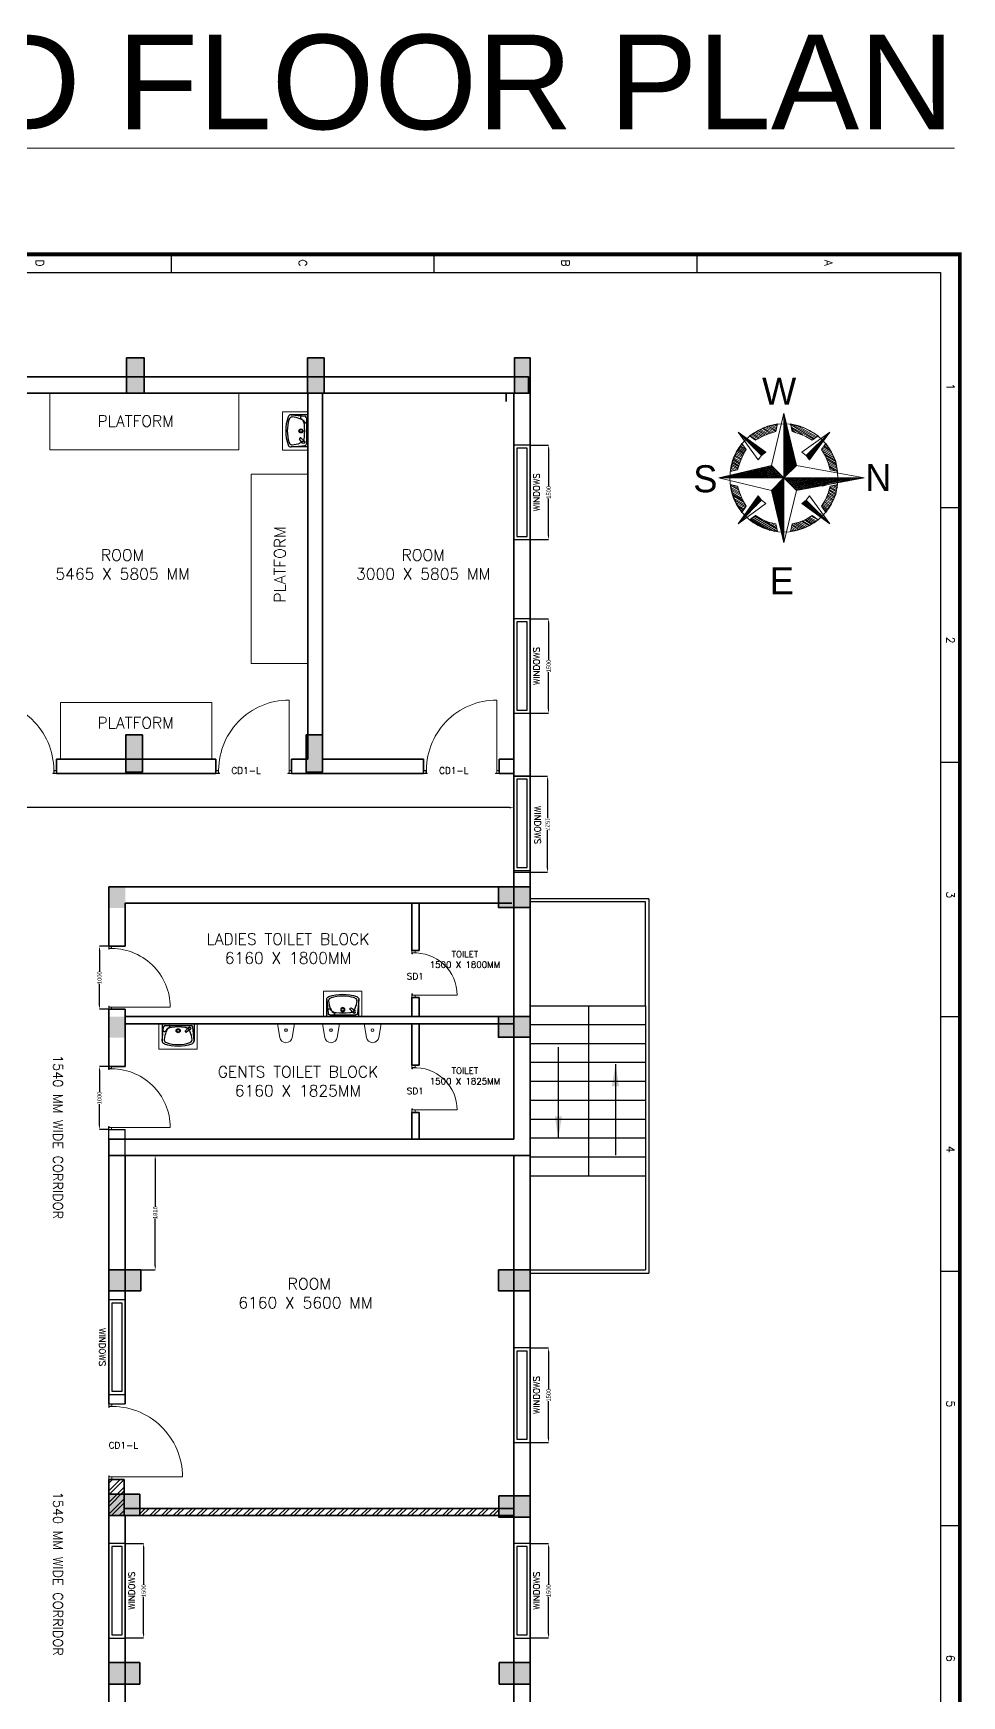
# Model space of a CAD drawing. Extents: x -29638 to 39922, y -31742 to 20224.
# Drawn here: x 25203 to 39922, y -6149 to 20224 of the extents above; entities that cross this region are included whole.
import ezdxf
from ezdxf.enums import TextEntityAlignment as Align

# ---------------------------------------------------------------- set-up
doc = ezdxf.new("R2010")
doc.units = 0
doc.header["$LTSCALE"] = 0.5
doc.header["$MEASUREMENT"] = 0
doc.header["$PDMODE"] = 32
for name, color, linetype, lineweight in [('1', 7, 'Continuous', 9), ('1200x2100 Door', 5, 'Continuous', 5), ('750x2100 Door', 5, 'Continuous', 5), ('COL', 1, 'Continuous', 35), ('Furniture', 30, 'Continuous', 13), ('Hatch-1', 8, 'Continuous', 5), ('sa-text', 5, 'Continuous', 9), ('wall-1', 7, 'Continuous', 35)]:
    doc.layers.add(name, color=color, linetype=linetype, lineweight=lineweight)
for name, color, linetype in [('Asbuilt', 7, 'Continuous'), ('dimension', 7, 'Continuous'), ('Partation', 7, 'Continuous'), ('PDF_DIRECTION', 7, 'Continuous'), ('PDF_Text', 5, 'Continuous'), ('SA-FUR', 3, 'Continuous'), ('SA-Voice', 5, 'Continuous'), ('TEXT-N', 1, 'Continuous'), ('TITLE', 7, 'Continuous'), ('WC-DET1', 8, 'Continuous'), ('WC-DET2', 10, 'Continuous'), ('WC-OUT', 7, 'Continuous')]:
    doc.layers.add(name, color=color, linetype=linetype)
doc.styles.add('ARIAL', font='arial.ttf', dxfattribs={"height": 2.5})
doc.styles.add('PDF Book Antiqua', font='BKANT.TTF')
doc.styles.add('RomanS', font='romans.shx')
doc.styles.get("Standard").update_dxf_attribs({"font": 'arial.ttf'})
doc.dimstyles.new('Sa-dim', dxfattribs={"dimtxt": 65, "dimasz": 65, "dimexe": 0, "dimexo": 0, "dimtad": 0, "dimdec": 0, "dimdsep": 46, "dimtxsty": 'Standard', "dimcen": 0, "dimclrd": 7, "dimclre": 7, "dimclrt": 1, "dimadec": 0, "dimazin": 0, "dimtfac": 1, "dimtdec": 0, "dimtmove": 0, "dimatfit": 3, "dimfxl": 1, "dimarcsym": 0})

# ---------------------------------------------------------------- blocks, each defined once
blk = doc.blocks.new('*U71')
at = {"color": 5}
blk.add_wipeout([(50, 400), (50, 240), (1450, 240), (1450, 400)], dxfattribs=at)
blk.add_wipeout([(0, 450), (0, 190), (1500, 190), (1500, 450)], dxfattribs=at)
for points in [[(0, 450), (0, 190), (1500, 190), (1500, 450)], [(50, 400), (50, 240), (1450, 240), (1450, 400)]]:
    blk.add_lwpolyline(points, close=True, dxfattribs=at)
blk = doc.blocks.new('*D87')
at = {"layer": 'Defpoints', "color": 0}
for p in [(33081, -631), (33372, -631), (33081, -2131)]:
    blk.add_point(p, dxfattribs=at)
at = {"layer": 'SA-FUR', "color": 7, "lineweight": -2}
for p, q in [((33081, -631), (33372, -631)), ((33372, -696), (33372, -1286)), ((33372, -2066), (33372, -1475)), ((33081, -2131), (33372, -2131))]:
    blk.add_line(p, q, dxfattribs=at)
at = {"layer": 'SA-FUR', "color": 7}
for points in [[(33361, -696), (33383, -696), (33372, -631)], [(33361, -2066), (33383, -2066), (33372, -2131)]]:
    blk.add_solid(points, dxfattribs=at)
at = {"layer": 'SA-FUR', "color": 1, "insert": (33372, -1381), "char_height": 65, "attachment_point": 5, "rotation": 90}
blk.add_mtext('1500', dxfattribs=at)
blk = doc.blocks.new('*D92')
at = {"layer": 'Defpoints', "color": 0}
for p in [(33081, -3733), (33372, -3733), (33081, -5233)]:
    blk.add_point(p, dxfattribs=at)
at = {"layer": 'SA-FUR', "color": 7, "lineweight": -2}
for p, q in [((33081, -3733), (33372, -3733)), ((33372, -3798), (33372, -4389)), ((33372, -5168), (33372, -4578)), ((33081, -5233), (33372, -5233))]:
    blk.add_line(p, q, dxfattribs=at)
at = {"layer": 'SA-FUR', "color": 7}
for points in [[(33361, -3798), (33383, -3798), (33372, -3733)], [(33361, -5168), (33383, -5168), (33372, -5233)]]:
    blk.add_solid(points, dxfattribs=at)
at = {"layer": 'SA-FUR', "color": 1, "insert": (33372, -4483), "char_height": 65, "attachment_point": 5, "rotation": 90}
blk.add_mtext('1500', dxfattribs=at)
blk = doc.blocks.new('*D94')
at = {"layer": 'Defpoints', "color": 0}
for p in [(32821, 8441), (33356, 8441), (32821, 6914)]:
    blk.add_point(p, dxfattribs=at)
at = {"layer": 'SA-FUR', "color": 7, "lineweight": -2}
for p, q in [((32821, 8441), (33356, 8441)), ((33356, 8376), (33356, 7772)), ((33356, 6979), (33356, 7582)), ((32821, 6914), (33356, 6914))]:
    blk.add_line(p, q, dxfattribs=at)
at = {"layer": 'SA-FUR', "color": 7}
for points in [[(33345, 8376), (33367, 8376), (33356, 8441)], [(33345, 6979), (33367, 6979), (33356, 6914)]]:
    blk.add_solid(points, dxfattribs=at)
at = {"layer": 'SA-FUR', "color": 1, "insert": (33356, 7677), "char_height": 65, "attachment_point": 5, "rotation": 270}
blk.add_mtext('1527', dxfattribs=at)
blk = doc.blocks.new('SD 1200x2100')
at = {"layer": '1200x2100 Door'}
for p, q in [((289771, 46662), (289771, 46712)), ((289771, 46712), (289829, 46712)), ((289771, 46662), (289771, 46712)), ((289809, 46662), (289809, 46705)), ((289809, 46705), (289829, 46705)), ((289829, 46705), (289829, 46712)), ((290971, 46712), (290913, 46712)), ((290913, 46705), (290913, 46712)), ((290933, 46705), (290913, 46705)), ((290933, 46662), (290933, 46705)), ((290971, 46662), (290971, 46712)), ((289771, 46662), (289809, 46662)), ((290971, 46662), (290933, 46662)), ((290933, 46662), (290933, 45544))]:
    blk.add_line(p, q, dxfattribs=at)
blk.add_arc((290933, 46662), 1118, 177.4426, 270, dxfattribs=at)
blk = doc.blocks.new('*D96')
at = {"layer": 'Defpoints', "color": 0}
for p in [(26252, 3833), (26401, 3833), (26401, 2833)]:
    blk.add_point(p, dxfattribs=at)
at = {"layer": 'SA-Voice', "color": 7, "lineweight": -2}
for p, q in [((26401, 3833), (26252, 3833)), ((26252, 3768), (26252, 3427)), ((26252, 2898), (26252, 3238)), ((26401, 2833), (26252, 2833))]:
    blk.add_line(p, q, dxfattribs=at)
at = {"layer": 'SA-Voice', "color": 7}
for points in [[(26241, 3768), (26263, 3768), (26252, 3833)], [(26241, 2898), (26263, 2898), (26252, 2833)]]:
    blk.add_solid(points, dxfattribs=at)
at = {"layer": 'SA-Voice', "color": 1, "insert": (26252, 3333), "char_height": 65, "attachment_point": 5, "rotation": 90}
blk.add_mtext('1000', dxfattribs=at)
blk = doc.blocks.new('*D97')
at = {"layer": 'Defpoints', "color": 0}
for p in [(26252, 5741), (26401, 5741), (26401, 4741)]:
    blk.add_point(p, dxfattribs=at)
at = {"layer": 'SA-Voice', "color": 7, "lineweight": -2}
for p, q in [((26401, 5741), (26252, 5741)), ((26252, 5676), (26252, 5335)), ((26252, 4806), (26252, 5146)), ((26401, 4741), (26252, 4741))]:
    blk.add_line(p, q, dxfattribs=at)
at = {"layer": 'SA-Voice', "color": 7}
for points in [[(26241, 5676), (26263, 5676), (26252, 5741)], [(26241, 4806), (26263, 4806), (26252, 4741)]]:
    blk.add_solid(points, dxfattribs=at)
at = {"layer": 'SA-Voice', "color": 1, "insert": (26252, 5241), "char_height": 65, "attachment_point": 5, "rotation": 90}
blk.add_mtext('1000', dxfattribs=at)
blk = doc.blocks.new('A$Cf2d5b89f')
at = {"layer": 'WC-DET1'}
for p, q in [((-254, -268), (-232, -47)), ((-207, -25), (207, -25)), ((-183, -88), (-191, -109)), ((-178, -92), (-182, -88)), ((-172, -75), (-142, -59)), ((-169, -80), (-172, -77)), ((165, -57), (112, -115)), ((112, -122), (124, -135)), ((194, -88), (131, -135)), ((254, -268), (232, -47))]:
    blk.add_line(p, q, dxfattribs=at)
for centre, radius in [((0, -110), 22.5), ((180, -72), 17.5)]:
    blk.add_circle(centre, radius, dxfattribs=at)
for centre, radius, start, end in [((-216, -94), 25.6, 209.6765, 262.1744), ((-207, -50), 25, 90, 174.1371), ((264, -296), 487, 159.6568, 174.6623), ((-190, -254), 30, 172.6512, 189.1116), ((-171, -251), 50, 189.1116, 252.9473), ((-212, -44), 76.2, 264.3519, 268.5983), ((-212, -95), 25, 266.931, 325.9016), ((-96, -156), 100, 144.6532, 162.9621), ((-182, -89), 1, 43.4655, 145.9016), ((-182, -95), 5, 324.6532, 43.4655), ((-171, -76), 1, 121.0294, 223.4655), ((-165, -77), 5, 223.4655, 311.0008), ((-96, -156), 100, 95.5686, 131.0008), ((-143, -37), 12.3, 18.1286, 87.6417), ((-155, -38), 25, 301.0294, 0), ((-153, -41), 23.3, 7.7155, 21.1094), ((0, -1029), 978, 83.7806, 96.2194), ((96, -156), 100, 56.8383, 84.4314), ((115, -119), 5, 135.3271, 224.3233), ((127, -131), 5, 224.3233, 307.4212), ((96, -156), 100, 17.0379, 34.3564), ((171, -251), 50, 287.0527, 350.8884), ((-264, -296), 487, 5.3377, 20.3432), ((207, -50), 25, 5.8629, 90), ((190, -254), 30, 350.8884, 7.3488), ((0, 290), 618, 252.5422, 287.4578)]:
    blk.add_arc(centre, radius, start, end, dxfattribs=at)
at = {"layer": 'WC-DET2'}
for centre, radius in [((0, -110), 32.5), ((180, -72), 21.4)]:
    blk.add_circle(centre, radius, dxfattribs=at)
at = {"layer": 'WC-OUT'}
for p, q in [((-245, 0), (245, 0)), ((-254, -10), (-254, -268)), ((254, -10), (254, -268))]:
    blk.add_line(p, q, dxfattribs=at)
for centre, radius, start, end in [((-245, -10), 10, 90, 180), ((245, -10), 10, 0, 90), ((-205, -268), 50, 180, 250.8279), ((0, 320), 673, 250.8279, 289.1721), ((205, -268), 50, 289.1721, 0)]:
    blk.add_arc(centre, radius, start, end, dxfattribs=at)
blk = doc.blocks.new('A$C40424e03')
blk.add_lwpolyline([(674, 1604), (1282, 1604), (1282, 2007), (674, 2007)], close=True)
at = {"xscale": -1}
blk.add_blockref('A$Cf2d5b89f', (978, 2007), dxfattribs=at)
blk = doc.blocks.new('CD 750x2100')
blk.add_line((42, 27), (42, 695))
blk.add_arc((40, 22), 673, 356.7205, 89.8251)
at = {"layer": '750x2100 Door'}
for p, q in [((4, 27), (42, 27)), ((4, 27), (4, -23)), ((42, 27), (42, -16)), ((716, 27), (716, -16)), ((754, 27), (716, 27)), ((754, 27), (754, -23)), ((754, 27), (754, -23)), ((4, -23), (62, -23)), ((42, -16), (62, -16)), ((62, -16), (62, -23)), ((696, -16), (696, -23)), ((716, -16), (696, -16)), ((754, -23), (696, -23))]:
    blk.add_line(p, q, dxfattribs=at)
blk = doc.blocks.new('*D99')
at = {"layer": 'Defpoints', "color": 0}
for p in [(26661, -3733), (26952, -3733), (26661, -5233)]:
    blk.add_point(p, dxfattribs=at)
at = {"layer": 'SA-FUR', "color": 7, "lineweight": -2}
for p, q in [((26661, -3733), (26952, -3733)), ((26952, -3798), (26952, -4389)), ((26952, -5168), (26952, -4578)), ((26661, -5233), (26952, -5233))]:
    blk.add_line(p, q, dxfattribs=at)
at = {"layer": 'SA-FUR', "color": 7}
for points in [[(26941, -3798), (26963, -3798), (26952, -3733)], [(26941, -5168), (26963, -5168), (26952, -5233)]]:
    blk.add_solid(points, dxfattribs=at)
at = {"layer": 'SA-FUR', "color": 1, "insert": (26952, -4483), "char_height": 65, "attachment_point": 5, "rotation": 90}
blk.add_mtext('1500', dxfattribs=at)
blk = doc.blocks.new('*D101')
at = {"layer": 'Defpoints', "color": 0}
for p in [(33081, 10936), (33372, 10936), (33081, 9436)]:
    blk.add_point(p, dxfattribs=at)
at = {"layer": 'SA-FUR', "color": 7, "lineweight": -2}
for p, q in [((33081, 10936), (33372, 10936)), ((33372, 10871), (33372, 10280)), ((33372, 9501), (33372, 10091)), ((33081, 9436), (33372, 9436))]:
    blk.add_line(p, q, dxfattribs=at)
at = {"layer": 'SA-FUR', "color": 7}
for points in [[(33361, 10871), (33383, 10871), (33372, 10936)], [(33361, 9501), (33383, 9501), (33372, 9436)]]:
    blk.add_solid(points, dxfattribs=at)
at = {"layer": 'SA-FUR', "color": 1, "insert": (33372, 10186), "char_height": 65, "attachment_point": 5, "rotation": 90}
blk.add_mtext('1500', dxfattribs=at)
blk = doc.blocks.new('*D102')
at = {"layer": 'Defpoints', "color": 0}
for p in [(33081, 13691), (33372, 13691), (33081, 12191)]:
    blk.add_point(p, dxfattribs=at)
at = {"layer": 'SA-FUR', "color": 7, "lineweight": -2}
for p, q in [((33081, 13691), (33372, 13691)), ((33372, 13626), (33372, 13036)), ((33372, 12256), (33372, 12846)), ((33081, 12191), (33372, 12191))]:
    blk.add_line(p, q, dxfattribs=at)
at = {"layer": 'SA-FUR', "color": 7}
for points in [[(33361, 13626), (33383, 13626), (33372, 13691)], [(33361, 12256), (33383, 12256), (33372, 12191)]]:
    blk.add_solid(points, dxfattribs=at)
at = {"layer": 'SA-FUR', "color": 1, "insert": (33372, 12941), "char_height": 65, "attachment_point": 5, "rotation": 90}
blk.add_mtext('1500', dxfattribs=at)
blk = doc.blocks.new('A$C66962185')
at = {"layer": 'TITLE'}
for p, q in [((17006, -1297), (17006, 0)), ((34098, -1297), (34098, 0)), ((51190, -1297), (51190, 0)), ((68282, -1297), (68282, 0)), ((85375, -1297), (85375, 0)), ((1210, -1297), (203723, -1297)), ((1210, -139882), (1210, -1297)), ((-86, -17647), (1210, -17647)), ((-86, -35295), (1210, -35295)), ((-86, -52942), (1210, -52942))]:
    blk.add_line(p, q, dxfattribs=at)
at = {"layer": 'TITLE', "const_width": 250}
blk.add_lwpolyline([(205020, 0), (205020, -141178), (0, -141178), (0, 0)], close=True, dxfattribs=at)
at = {"layer": 'TITLE', "style": 'RomanS'}
for s, p in [('1', (8897, -629)), ('2', (25916, -629)), ('3', (43009, -629)), ('4', (60101, -629)), ('5', (77193, -629)), ('6', (94285, -629)), ('A', (576, -8810)), ('B', (576, -26457)), ('C', (576, -44104)), ('D', (576, -61752))]:
    blk.add_text(s, height=537, dxfattribs=at).set_placement(p, align=Align.MIDDLE)
blk = doc.blocks.new('*D149')
at = {"color": 7, "lineweight": -2}
for p, q in [((26661, 2423), (27136, 2423)), ((27136, 2358), (27136, 1609)), ((27136, 672), (27136, 1420)), ((26661, 607), (27136, 607))]:
    blk.add_line(p, q, dxfattribs=at)
at = {"color": 7}
for points in [[(27125, 2358), (27147, 2358), (27136, 2423)], [(27125, 672), (27147, 672), (27136, 607)]]:
    blk.add_solid(points, dxfattribs=at)
at = {"layer": 'Defpoints', "color": 0}
for p in [(26661, 2423), (26661, 607), (27136, 607)]:
    blk.add_point(p, dxfattribs=at)
at = {"color": 1, "insert": (27136, 1515), "char_height": 65, "attachment_point": 5, "rotation": 90}
blk.add_mtext('1816', dxfattribs=at)
blk = doc.blocks.new('*D155')
at = {"color": 7, "lineweight": -2}
for p, q in [((15396, 8479), (15396, 7939)), ((32821, 8479), (32821, 7939)), ((15461, 7939), (23988, 7939)), ((32756, 7939), (24228, 7939))]:
    blk.add_line(p, q, dxfattribs=at)
at = {"color": 7}
for points in [[(15461, 7950), (15461, 7928), (15396, 7939)], [(32756, 7950), (32756, 7928), (32821, 7939)]]:
    blk.add_solid(points, dxfattribs=at)
at = {"layer": 'Defpoints', "color": 0}
for p in [(15396, 8479), (32821, 8479), (32821, 7939)]:
    blk.add_point(p, dxfattribs=at)
at = {"color": 1, "insert": (24108, 7939), "char_height": 65, "attachment_point": 5}
blk.add_mtext('17425', dxfattribs=at)

msp = doc.modelspace()

# ---------------------------------------------------------------- hatches: boundary and pattern name
at = {"layer": 'COL'}
h = msp.add_hatch(color=256, dxfattribs=at)
h.dxf.hatch_style = 1
h.paths.add_polyline_path([(26962.6, 15073.7), (26682.6, 15073.7), (26682.6, 14513.7), (26962.6, 14513.7)])
h = msp.add_hatch(color=256, dxfattribs=at)
h.dxf.hatch_style = 1
h.paths.add_polyline_path([(29812.6, 15073.7), (29552.6, 15073.7), (29552.6, 14513.7), (29812.6, 14513.7)])
h = msp.add_hatch(color=256, dxfattribs=at)
h.dxf.hatch_style = 1
h.paths.add_polyline_path([(33080.6, 15073.7), (32830.6, 15073.7), (32830.6, 14513.7), (33080.6, 14513.7)])
h = msp.add_hatch(color=256, dxfattribs=at)
h.dxf.hatch_style = 1
h.paths.add_polyline_path([(26932.6, 9093.7), (26667.6, 9093.7), (26667.6, 8503.7), (26932.6, 8503.7)])
h = msp.add_hatch(color=256, dxfattribs=at)
h.dxf.hatch_style = 1
h.paths.add_polyline_path([(29787.6, 9093.7), (29527.6, 9093.7), (29527.6, 8503.7), (29787.6, 8503.7)])
h = msp.add_hatch(color=256, dxfattribs=at)
h.dxf.hatch_style = 1
h.paths.add_polyline_path([(26660.6, 6683.6), (26400.6, 6683.6), (26400.6, 6348.6), (26660.6, 6348.6)])
h = msp.add_hatch(color=256, dxfattribs=at)
h.dxf.hatch_style = 1
h.paths.add_polyline_path([(33080.6, 6685.6), (32575.6, 6685.6), (32575.6, 6355.6), (33080.6, 6355.6)])
h = msp.add_hatch(color=256, dxfattribs=at)
h.dxf.hatch_style = 1
h.paths.add_polyline_path([(26660.6, 4623.7), (26400.6, 4623.7), (26400.6, 4288.7), (26660.6, 4288.7)])
h = msp.add_hatch(color=256, dxfattribs=at)
h.dxf.hatch_style = 1
h.paths.add_polyline_path([(33080.6, 4625.7), (32575.6, 4625.7), (32575.6, 4295.7), (33080.6, 4295.7)])
h = msp.add_hatch(color=256, dxfattribs=at)
h.dxf.hatch_style = 1
h.paths.add_polyline_path([(26905.6, 606.7), (26400.6, 606.7), (26400.6, 276.7), (26905.6, 276.7)])
h = msp.add_hatch(color=256, dxfattribs=at)
h.dxf.hatch_style = 1
h.paths.add_polyline_path([(33080.6, 606.7), (32575.6, 606.7), (32575.6, 276.7), (33080.6, 276.7)])
h = msp.add_hatch(color=256, dxfattribs=at)
h.dxf.hatch_style = 1
h.paths.add_polyline_path([(26890.6, -2951.3), (26400.6, -2951.3), (26400.6, -3291.3), (26890.6, -3291.3)])
h = msp.add_hatch(color=256, dxfattribs=at)
h.dxf.hatch_style = 1
h.paths.add_polyline_path([(33080.6, -2978.3), (32585.6, -2978.3), (32585.6, -3318.3), (33080.6, -3318.3)])
h = msp.add_hatch(color=256, dxfattribs=at)
h.dxf.hatch_style = 1
h.paths.add_polyline_path([(26890.6, -5623.3), (26400.6, -5623.3), (26400.6, -5963.3), (26890.6, -5963.3)])
h = msp.add_hatch(color=256, dxfattribs=at)
h.dxf.hatch_style = 1
h.paths.add_polyline_path([(33080.6, -5623.3), (32590.6, -5623.3), (32590.6, -5963.3), (33080.6, -5963.3)])
at = {"layer": 'Hatch-1'}
h = msp.add_hatch(dxfattribs=at)
h.set_pattern_fill('ANSI32,_O', color=256, scale=350)
h.set_pattern_definition([(45, (-68891.78, 2e-13), (-92.80777, 92.80777), []), (45, (-68829.9, 2e-13), (-92.80777, 92.80777), [])])
h.paths.add_polyline_path([(26645.6, -2716.3), (26400.6, -2716.3), (26400.6, -3291.3), (26645.6, -3291.3)])
h = msp.add_hatch(dxfattribs=at)
h.set_pattern_fill('ANSI32,_O', color=256, scale=350)
h.set_pattern_definition([(45, (-68891.78, 2672), (-92.80777, 92.80777), []), (45, (-68829.9, 2672), (-92.80777, 92.80777), [])])
h.paths.add_polyline_path([(32590.6, -3176.3), (26890.6, -3176.3), (26890.6, -3291.3), (32590.6, -3291.3)])

# ---------------------------------------------------------------- linework, layer by layer
for p, q in [((32820.6, 14513.7, 2637.8), (32820.6, 8347.1, 2637.8)), ((32820.6, 8759.7, 2637.8), (32820.6, 8499.7, 2637.8)), ((32820.6, 8347.1, 2637.8), (33080.6, 8347.1, 2637.8)), ((32820.6, 8347.1, 2637.8), (33080.6, 8347.1, 2637.8)), ((26400.6, 2682.7, 2637.8), (26400.6, 2422.7, 2637.8)), ((26400.6, -1516.3, 2637.8), (26660.6, -1516.3, 2637.8))]:
    msp.add_line(p, q)
at = {"layer": 'Asbuilt'}
for p, q in [((32791.6, 14513.7, 2637.8), (10606.6, 14513.7, 2637.8)), ((32791.6, 14513.7, 2637.8), (10606.6, 14513.7, 2637.8)), ((32820.6, 2682.7, 2637.8), (32820.6, 6679.7, 2637.8)), ((26400.6, 2682.7, 2637.8), (26400.6, 2881.4, 2637.8)), ((26660.6, 2422.7, 2637.8), (26660.6, 2832.7, 2637.8))]:
    msp.add_line(p, q, dxfattribs=at)
at = {"layer": 'COL', "elevation": 2637.8}
for points in [[(26962.6, 14513.7), (26682.6, 14513.7), (26682.6, 15073.7), (26962.6, 15073.7)], [(29812.6, 14513.7), (29552.6, 14513.7), (29552.6, 15073.7), (29812.6, 15073.7)], [(33080.6, 14513.7), (32830.6, 14513.7), (32830.6, 15073.7), (33080.6, 15073.7)], [(33080.6, 14513.7), (32830.6, 14513.7), (32830.6, 15073.7), (33080.6, 15073.7)], [(26932.6, 9093.7), (26667.6, 9093.7), (26667.6, 8503.7), (26932.6, 8503.7)], [(29787.6, 8503.7), (29527.6, 8503.7), (29527.6, 9093.7), (29787.6, 9093.7)], [(32575.6, 6685.6), (32575.6, 6355.6), (33080.6, 6355.6), (33080.6, 6685.6)], [(32575.6, 4625.7), (32575.6, 4295.7), (33080.6, 4295.7), (33080.6, 4625.7)], [(26400.6, 606.7), (26400.6, 276.7), (26905.6, 276.7), (26905.6, 606.7)], [(32575.6, 606.7), (32575.6, 276.7), (33080.6, 276.7), (33080.6, 606.7)], [(26890.6, -2951.3), (26890.6, -3291.3), (26400.6, -3291.3), (26400.6, -2951.3)], [(32585.6, -2978.3), (32585.6, -3318.3), (33080.6, -3318.3), (33080.6, -2978.3)], [(26890.6, -5623.3), (26890.6, -5963.3), (26400.6, -5963.3), (26400.6, -5623.3)], [(33080.6, -5623.3), (33080.6, -5963.3), (32590.6, -5963.3), (32590.6, -5623.3)]]:
    msp.add_lwpolyline(points, close=True, dxfattribs=at)
at = {"layer": 'dimension'}
msp.add_line((26400.6, 2832.7, 2637.8), (26660.6, 2832.7, 2637.8), dxfattribs=at)
at = {"layer": 'Furniture', "elevation": 2637.8}
for points in [[(28462.6, 14513.7), (25462.6, 14513.7), (25462.6, 13613.7), (28462.6, 13613.7)], [(29557.6, 13228.1), (29557.6, 10228.1), (28657.6, 10228.1), (28657.6, 13228.1)], [(25635.1, 9608.7), (28035.1, 9608.7), (28035.1, 8708.7), (25635.1, 8708.7)]]:
    msp.add_lwpolyline(points, close=True, dxfattribs=at)
for points in [[(29343.7, 4510.7), (29074.3, 4510.7), (29110.4, 4294.3, 0.8471271), (29307.7, 4294.3)], [(30057.6, 4510.7), (29788.2, 4510.7), (29824.2, 4294.3, 0.8471271), (30021.5, 4294.3)], [(30716.5, 4510.7), (30447.1, 4510.7), (30483.2, 4294.3, 0.8471271), (30680.4, 4294.3)]]:
    msp.add_lwpolyline(points, format="xyb", close=True, dxfattribs=at)
at = {"layer": 'Furniture'}
for centre in [(29209, 4411, 2637.8), (29922.9, 4411, 2637.8), (30581.8, 4411, 2637.8)]:
    msp.add_circle(centre, 22, dxfattribs=at)
at = {"layer": 'Partation'}
for p, q in [((32696.6, 14503, 2637.8), (32696.6, 14383, 2637.8)), ((32699.6, 14503, 2637.8), (32699.6, 14383, 2637.8))]:
    msp.add_line(p, q, dxfattribs=at)
at = {"layer": 'PDF_DIRECTION', "lineweight": 9, "elevation": 2637.8}
for points in [[(36825.6, 13983), (36972.8, 13905.1), (36860.2, 13870.5), (36756.4, 13827.2), (36652.5, 13766.6), (36557.3, 13835.8), (36695.8, 13922.4), (36842.9, 13991.6), (36998.7, 14026.3), (36972.8, 13905.1)], [(36860.2, 13991.6), (36972.8, 13922.4)], [(36886.2, 14000.3), (36981.4, 13948.4)], [(37102.6, 12139.3), (36903.5, 12970.3), (37102.6, 13169.3), (37301.7, 12970.3), (37102.6, 12139.3), (37102.6, 14199.4), (37301.7, 13368.4)], [(36903.5, 13368.4), (37102.6, 14199.4)], [(36912.2, 14008.9), (36990.1, 13965.7)], [(36946.8, 14017.6), (36990.1, 13991.6)], [(36981.4, 14017.6), (36998.7, 14008.9)], [(37293, 13359.8), (37102.6, 14156.1)], [(37284.4, 13351.1), (37102.6, 14112.8)], [(37275.7, 13342.5), (37102.6, 14060.9)], [(37267.1, 13333.8), (37102.6, 14017.6)], [(37405.5, 13974.3), (37647.9, 13835.8), (37509.4, 13922.4), (37362.3, 13991.6), (37206.5, 14026.3), (37232.4, 13905.1), (37345, 13870.5), (37448.8, 13827.2), (37552.7, 13766.6), (37647.9, 13835.8)], [(37206.5, 14017.6), (37587.3, 13792.6)], [(37215.1, 13983), (37570, 13783.9)], [(37241.1, 14017.6), (37604.6, 13809.9)], [(37310.3, 14000.3), (37630.6, 13818.5)], [(36375.5, 13896.4), (36817, 13576.2), (36747.7, 13524.2), (36695.8, 13455), (36375.5, 13896.4), (36747.7, 13524.2)], [(36418.8, 13853.1), (36808.3, 13576.2)], [(36470.7, 13801.2), (36799.6, 13567.5)], [(36522.7, 13757.9), (36791, 13558.9)], [(36565.9, 13835.8), (36669.8, 13775.2)], [(36583.3, 13853.1), (36695.8, 13792.6)], [(36600.6, 13870.5), (36713.1, 13801.2)], [(36617.9, 13879.1), (36730.4, 13818.5)], [(36643.8, 13896.4), (36756.4, 13827.2)], [(36661.2, 13905.1), (36782.3, 13835.8)], [(36687.1, 13922.4), (36799.6, 13853.1)], [(36704.4, 13931), (36825.6, 13861.8)], [(36730.4, 13939.7), (36851.6, 13870.5)], [(36756.4, 13957), (36877.6, 13879.1)], [(36773.7, 13965.7), (36912.2, 13887.8)], [(36799.6, 13974.3), (36938.1, 13896.4)], [(37258.4, 13325.1), (37102.6, 13974.3)], [(37249.7, 13316.5), (37102.6, 13931)], [(37241.1, 13307.8), (37102.6, 13887.8)], [(37232.4, 13299.2), (37102.6, 13835.8)], [(37223.8, 13290.5), (37102.6, 13792.6)], [(37215.1, 13281.9), (37102.6, 13749.3)], [(37223.8, 13957), (37405.5, 13853.1)], [(37232.4, 13931), (37293, 13887.8)], [(37829.7, 13896.4), (37509.4, 13455), (37457.5, 13524.2), (37388.2, 13576.2), (37829.7, 13896.4), (37457.5, 13524.2)], [(37691.2, 13757.9), (37492.1, 13480.9)], [(37734.5, 13801.2), (37500.8, 13472.3)], [(37786.4, 13853.1), (37509.4, 13463.6)], [(37544, 13775.2), (37552.7, 13766.6)], [(37838.3, 13299.2), (37803.7, 13411.7), (37760.4, 13515.6), (37699.8, 13619.4), (37769.1, 13714.7), (37855.6, 13576.2), (37924.9, 13429), (37950.9, 13273.2), (37838.3, 13299.2), (37838.3, 13307.8)], [(36289, 13455), (36392.8, 13394.4)], [(36297.6, 13472.3), (36401.5, 13411.7)], [(36306.3, 13489.6), (36410.1, 13437.7)], [(36314.9, 13515.6), (36418.8, 13455)], [(36323.6, 13532.9), (36427.5, 13472.3)], [(36332.2, 13550.2), (36436.1, 13498.3)], [(36340.9, 13567.5), (36444.8, 13515.6)], [(36349.6, 13593.5), (36453.4, 13532.9)], [(36366.9, 13610.8), (36462.1, 13550.2)], [(36375.5, 13628.1), (36470.7, 13567.5)], [(36384.2, 13645.4), (36488, 13584.8)], [(36401.5, 13662.7), (36496.7, 13602.1)], [(36410.1, 13680), (36496.7, 13628.1)], [(36427.5, 13697.3), (36470.7, 13671.4)], [(36565.9, 13706), (36782.3, 13550.2)], [(36617.9, 13654.1), (36773.7, 13541.5)], [(36661.2, 13610.8), (36765, 13541.5)], [(36713.1, 13558.9), (36756.4, 13532.9)], [(37206.5, 13273.2), (37102.6, 13706)], [(37197.8, 13264.6), (37102.6, 13654.1)], [(37189.2, 13255.9), (37102.6, 13610.8)], [(37180.5, 13247.2), (37102.6, 13567.5)], [(37171.8, 13238.6), (37102.6, 13524.2)], [(37163.2, 13229.9), (37102.6, 13480.9)], [(37544, 13610.8), (37466.1, 13506.9)], [(37492.1, 13558.9), (37466.1, 13515.6)], [(37587.3, 13654.1), (37474.8, 13498.3)], [(37639.2, 13706), (37483.4, 13489.6)], [(37708.5, 13628.1), (37881.6, 13524.2)], [(37708.5, 13602.1), (37898.9, 13489.6)], [(37717.1, 13645.4), (37873, 13558.9)], [(37734.5, 13662.7), (37847, 13593.5)], [(37734.5, 13558.9), (37907.6, 13455)], [(37743.1, 13680), (37829.7, 13628.1)], [(37751.8, 13697.3), (37803.7, 13671.4)], [(37760.4, 13524.2), (37924.9, 13429)], [(37777.7, 13489.6), (37933.5, 13394.4)], [(37786.4, 13455), (37942.2, 13368.4)], [(38132.6, 13169.3), (37301.7, 12970.3), (38375, 13169.3), (36072.6, 13169.3), (38375, 13169.3), (37301.7, 13368.4), (37102.6, 13169.3), (36903.5, 13368.4), (36072.6, 13169.3), (36903.5, 12970.3)], [(36912.2, 13359.8), (36115.9, 13169.3)], [(36920.8, 13351.1), (36159.1, 13169.3)], [(36929.5, 13342.5), (36211.1, 13169.3)], [(36938.1, 13333.8), (36254.3, 13169.3)], [(36254.3, 13325.1), (36314.9, 13290.5)], [(36254.3, 13299.2), (36289, 13281.9)], [(36263, 13368.4), (36375.5, 13307.8)], [(36263, 13342.5), (36349.6, 13299.2)], [(36271.7, 13385.7), (36375.5, 13325.1)], [(36280.3, 13411.7), (36384.2, 13351.1)], [(36289, 13429), (36384.2, 13368.4)], [(36946.8, 13325.1), (36297.6, 13169.3)], [(36955.5, 13316.5), (36340.9, 13169.3)], [(36964.1, 13307.8), (36392.8, 13169.3)], [(36972.8, 13299.2), (36436.1, 13169.3)], [(36981.4, 13290.5), (36479.4, 13169.3)], [(36990.1, 13281.9), (36522.7, 13169.3)], [(36998.7, 13273.2), (36565.9, 13169.3)], [(37007.4, 13264.6), (36617.9, 13169.3)], [(37016, 13255.9), (36661.2, 13169.3)], [(37024.7, 13247.2), (36704.4, 13169.3)], [(37033.4, 13238.6), (36747.7, 13169.3)], [(37042, 13229.9), (36799.6, 13169.3)], [(37050.7, 13221.3), (36842.9, 13169.3)], [(37059.3, 13212.6), (36886.2, 13169.3)], [(37068, 13204), (36929.5, 13169.3)], [(37076.6, 13195.3), (36972.8, 13169.3)], [(37085.3, 13186.7), (37024.7, 13169.3)], [(37154.5, 13221.3), (37102.6, 13429)], [(37145.9, 13212.6), (37102.6, 13385.7)], [(37137.2, 13204), (37102.6, 13342.5)], [(37128.6, 13195.3), (37102.6, 13299.2)], [(37119.9, 13186.7), (37102.6, 13247.2)], [(37111.3, 13178), (37102.6, 13204)], [(37803.7, 13420.4), (37942.2, 13342.5)], [(37812.4, 13394.4), (37950.9, 13316.5)], [(37821, 13359.8), (37950.9, 13281.9)], [(37829.7, 13333.8), (37916.2, 13281.9)], [(36254.3, 13056.8), (36384.2, 12978.9)], [(36254.3, 13022.2), (36392.8, 12944.3)], [(36263, 12996.2), (36401.5, 12918.3)], [(36271.7, 12970.3), (36418.8, 12883.7)], [(36271.7, 12944.3), (36427.5, 12849.1)], [(36289, 13056.8), (36375.5, 13004.9)], [(36358.2, 13039.5), (36375.5, 13030.9)], [(36912.2, 12978.9), (37102.6, 12182.6)], [(36920.8, 12987.6), (37102.6, 12234.5)], [(36929.5, 12996.2), (37102.6, 12277.8)], [(36938.1, 13004.9), (37102.6, 12321.1)], [(36946.8, 13013.5), (37102.6, 12364.4)], [(36955.5, 13022.2), (37102.6, 12407.6)], [(36964.1, 13030.9), (37102.6, 12459.6)], [(36972.8, 13039.5), (37102.6, 12502.9)], [(36981.4, 13048.2), (37102.6, 12546.1)], [(36990.1, 13056.8), (37102.6, 12589.4)], [(36998.7, 13065.5), (37102.6, 12641.4)], [(37007.4, 13074.1), (37102.6, 12684.6)], [(37016, 13082.8), (37102.6, 12727.9)], [(37024.7, 13091.4), (37102.6, 12771.2)], [(37033.4, 13100.1), (37102.6, 12814.5)], [(37042, 13108.8), (37102.6, 12866.4)], [(37050.7, 13117.4), (37102.6, 12909.7)], [(37059.3, 13126.1), (37102.6, 12953)], [(37093.9, 13178), (37068, 13169.3)], [(37068, 13134.7), (37102.6, 12996.2)], [(37076.6, 13143.4), (37102.6, 13048.2)], [(37085.3, 13152), (37102.6, 13091.4)], [(37093.9, 13160.7), (37102.6, 13134.7)], [(37111.3, 13160.7), (37137.2, 13169.3)], [(37119.9, 13152), (37180.5, 13169.3)], [(37128.6, 13143.4), (37232.4, 13169.3)], [(37137.2, 13134.7), (37275.7, 13169.3)], [(37145.9, 13126.1), (37319, 13169.3)], [(37154.5, 13117.4), (37362.3, 13169.3)], [(37163.2, 13108.8), (37405.5, 13169.3)], [(37171.8, 13100.1), (37457.5, 13169.3)], [(37180.5, 13091.4), (37500.8, 13169.3)], [(37189.2, 13082.8), (37544, 13169.3)], [(37197.8, 13074.1), (37587.3, 13169.3)], [(37206.5, 13065.5), (37639.2, 13169.3)], [(37215.1, 13056.8), (37682.5, 13169.3)], [(37223.8, 13048.2), (37725.8, 13169.3)], [(37232.4, 13039.5), (37769.1, 13169.3)], [(37241.1, 13030.9), (37812.4, 13169.3)], [(37249.7, 13022.2), (37864.3, 13169.3)], [(37258.4, 13013.5), (37907.6, 13169.3)], [(37267.1, 13004.9), (37950.9, 13169.3)], [(37275.7, 12996.2), (37994.1, 13169.3)], [(37284.4, 12987.6), (38046.1, 13169.3)], [(37293, 12978.9), (38089.3, 13169.3)], [(37509.4, 13004.9), (38175.9, 13169.3)], [(37708.5, 13039.5), (38219.2, 13169.3)], [(37803.7, 12927), (37907.6, 12866.4)], [(37812.4, 12944.3), (37916.2, 12883.7)], [(37821, 12987.6), (37924.9, 12927)], [(37821, 12970.3), (37916.2, 12909.7)], [(37829.7, 13030.9), (37942.2, 12970.3)], [(37829.7, 13013.5), (37933.5, 12953)], [(37855.6, 13039.5), (37942.2, 12996.2)], [(37890.3, 13048.2), (37950.9, 13013.5)], [(37907.6, 13082.8), (38271.1, 13169.3)], [(37916.2, 13056.8), (37950.9, 13039.5)], [(38106.7, 13117.4), (38314.4, 13169.3)], [(38305.7, 13160.7), (38357.7, 13169.3)], [(36280.3, 12909.7), (36444.8, 12814.5)], [(36297.6, 12883.7), (36470.7, 12779.8)], [(36306.3, 12849.1), (36496.7, 12736.6)], [(36323.6, 12814.5), (36496.7, 12710.6)], [(36340.9, 12779.8), (36488, 12693.3)], [(36358.2, 12745.2), (36470.7, 12676)], [(36747.7, 12814.5), (36375.5, 12442.3), (36695.8, 12883.7), (36747.7, 12814.5), (36817, 12762.5), (36375.5, 12442.3)], [(36384.2, 12710.6), (36462.1, 12658.7)], [(36410.1, 12667.3), (36444.8, 12641.4)], [(36418.8, 12485.6), (36695.8, 12875.1)], [(36470.7, 12537.5), (36704.4, 12866.4)], [(36522.7, 12589.4), (36713.1, 12857.7)], [(36565.9, 12632.7), (36721.7, 12849.1)], [(36617.9, 12684.6), (36730.4, 12840.4)], [(36661.2, 12727.9), (36739.1, 12831.8)], [(36713.1, 12779.8), (36739.1, 12823.1)], [(37829.7, 12442.3), (37388.2, 12762.5), (37457.5, 12814.5), (37509.4, 12883.7), (37829.7, 12442.3), (37457.5, 12814.5)], [(37786.4, 12485.6), (37396.9, 12771.2)], [(37734.5, 12537.5), (37405.5, 12771.2)], [(37691.2, 12589.4), (37414.2, 12779.8)], [(37639.2, 12632.7), (37422.9, 12788.5)], [(37587.3, 12684.6), (37431.5, 12797.2)], [(37544, 12727.9), (37440.2, 12805.8)], [(37708.5, 12736.6), (37803.7, 12676)], [(37708.5, 12710.6), (37795, 12658.7)], [(37717.1, 12753.9), (37821, 12693.3)], [(37725.8, 12771.2), (37829.7, 12710.6)], [(37743.1, 12788.5), (37838.3, 12727.9)], [(37743.1, 12667.3), (37777.7, 12641.4)], [(37751.8, 12805.8), (37847, 12753.9)], [(37760.4, 12823.1), (37864.3, 12771.2)], [(37769.1, 12849.1), (37873, 12788.5)], [(37777.7, 12866.4), (37881.6, 12805.8)], [(37786.4, 12883.7), (37890.3, 12823.1)], [(37795, 12901), (37898.9, 12849.1)], [(36652.5, 12572.1), (36557.3, 12502.9), (36695.8, 12416.3), (36842.9, 12355.7), (36998.7, 12321.1), (36617.9, 12546.1)], [(36565.9, 12502.9), (36791, 12373)], [(36574.6, 12520.2), (36886.2, 12338.4)], [(36600.6, 12528.8), (36955.5, 12321.1)], [(36635.2, 12563.5), (36990.1, 12355.7)], [(36678.5, 12563.5), (36652.5, 12572.1), (36756.4, 12511.5), (36860.2, 12468.2), (36972.8, 12442.3), (36998.7, 12321.1)], [(36791, 12494.2), (36981.4, 12381.7)], [(36903.5, 12450.9), (36981.4, 12407.6)], [(37232.4, 12433.6), (37370.9, 12355.7)], [(37232.4, 12416.3), (37345, 12347.1)], [(37267.1, 12442.3), (37396.9, 12364.4)], [(37293, 12450.9), (37422.9, 12373)], [(37327.6, 12459.6), (37448.8, 12381.7)], [(37353.6, 12468.2), (37474.8, 12399)], [(37379.6, 12476.9), (37500.8, 12407.6)], [(37405.5, 12485.6), (37518.1, 12416.3)], [(37422.9, 12502.9), (37544, 12433.6)], [(37448.8, 12511.5), (37561.3, 12442.3)], [(37474.8, 12520.2), (37578.7, 12459.6)], [(37492.1, 12537.5), (37604.6, 12468.2)], [(37509.4, 12546.1), (37621.9, 12485.6)], [(37535.4, 12563.5), (37639.2, 12502.9)], [(37206.5, 12329.7), (37223.8, 12321.1)], [(37215.1, 12373), (37284.4, 12329.7)], [(37215.1, 12347.1), (37258.4, 12329.7)], [(37223.8, 12390.3), (37319, 12338.4)]]:
    msp.add_lwpolyline(points, dxfattribs=at)
for points in [[(36505.4, 13619.4), (36436.1, 13714.7), (36349.6, 13576.2), (36289, 13429), (36254.3, 13273.2), (36366.9, 13299.2), (36401.5, 13411.7), (36444.8, 13515.6)], [(36505.4, 12719.3), (36444.8, 12823.1), (36401.5, 12927), (36366.9, 13039.5), (36254.3, 13065.5), (36289, 12909.7), (36349.6, 12762.5), (36436.1, 12624)], [(37699.8, 12719.3), (37760.4, 12823.1), (37803.7, 12927), (37838.3, 13039.5), (37950.9, 13065.5), (37924.9, 12909.7), (37855.6, 12762.5), (37769.1, 12624)], [(37206.5, 12321.1), (37362.3, 12355.7), (37509.4, 12416.3), (37647.9, 12502.9), (37552.7, 12572.1), (37448.8, 12511.5), (37345, 12468.2), (37232.4, 12442.3)]]:
    msp.add_lwpolyline(points, close=True, dxfattribs=at)
at = {"layer": 'PDF_DIRECTION', "lineweight": 9}
msp.add_circle((37101.6, 13168.5, 2637.8), 857.7, dxfattribs=at)
at = {"layer": 'SA-FUR', "color": 7}
msp.add_line((26400.6, -3291.3, 2637.8), (26645.6, -3291.3, 2637.8), dxfattribs=at)
at = {"layer": 'TEXT-N'}
for p, q in [((34959.6, 6493.6, 2637.8), (33080.6, 6493.6, 2637.8)), ((34959.6, 6493.6, 2637.8), (34959.6, 556.7, 2637.8)), ((34009.6, 2094.6, 2637.8), (34009.6, 4794.6, 2637.8)), ((34909.6, 4794.6, 2637.8), (34909.6, 606.7, 2637.8)), ((34909.6, 4494.6, 2637.8), (33080.6, 4494.6, 2637.8)), ((34909.6, 4194.6, 2637.8), (33080.6, 4194.6, 2637.8)), ((34909.6, 3894.6, 2637.8), (33080.6, 3894.6, 2637.8)), ((34909.6, 3594.6, 2637.8), (33080.6, 3594.6, 2637.8)), ((34909.6, 3294.6, 2637.8), (33080.6, 3294.6, 2637.8)), ((34909.6, 2994.6, 2637.8), (33080.6, 2994.6, 2637.8)), ((34909.6, 2694.6, 2637.8), (33080.6, 2694.6, 2637.8)), ((34909.6, 2394.6, 2637.8), (33080.6, 2394.6, 2637.8)), ((34909.6, 2094.6, 2637.8), (33080.6, 2094.6, 2637.8)), ((33080.6, 606.7, 2637.8), (34909.6, 606.7, 2637.8)), ((33080.6, 556.7, 2637.8), (34959.6, 556.7, 2637.8))]:
    msp.add_line(p, q, dxfattribs=at)
at = {"layer": 'TEXT-N', "elevation": 2637.8}
msp.add_lwpolyline([(33080.6, 6443.6), (33080.6, 4794.6), (34909.6, 4794.6), (34909.6, 6443.6), (33080.6, 6443.6), (33080.6, 6293.6)], dxfattribs=at)
at = {"layer": 'wall-1'}
for p, q in [((29557.6, 8708.7, 2637.8), (29557.6, 14513.7, 2637.8)), ((29787.6, 8708.7, 2637.8), (29787.6, 14513.7, 2637.8)), ((25572.6, 8708.7, 2637.8), (28097.6, 8708.7, 2637.8)), ((25572.6, 8708.7, 2637.8), (25572.6, 8478.7, 2637.8)), ((28097.6, 8708.7, 2637.8), (28097.6, 8478.7, 2637.8)), ((29297.6, 8708.7, 2637.8), (29557.6, 8708.7, 2637.8)), ((29297.6, 8708.7, 2637.8), (29297.6, 8478.7, 2637.8)), ((29787.6, 8708.7, 2637.8), (31390.6, 8708.7, 2637.8)), ((31390.6, 8708.7, 2637.8), (31390.6, 8478.7, 2637.8)), ((32590.6, 8708.7, 2637.8), (32820.6, 8708.7, 2637.8)), ((32590.6, 8708.7, 2637.8), (32590.6, 8478.7, 2637.8)), ((25572.6, 8478.7, 2637.8), (28097.6, 8478.7, 2637.8)), ((29297.6, 8478.7, 2637.8), (31390.6, 8478.7, 2637.8))]:
    msp.add_line(p, q, dxfattribs=at)
at = {"layer": 'wall-1', "color": 7}
for p, q in [((32791.6, 6685.6, 2637.8), (26400.6, 6685.6, 2637.8)), ((26400.6, 5740.7, 2637.8), (26400.6, 6685.6, 2637.8)), ((26660.6, 6425.6, 2637.8), (32791.6, 6425.6, 2637.8)), ((26660.6, 5740.7, 2637.8), (26660.6, 6425.6, 2637.8)), ((26660.6, 5740.7, 2637.8), (26400.6, 5740.7, 2637.8)), ((31320.6, 5675.7, 2637.8), (31205.6, 5675.7, 2637.8)), ((31320.6, 4925.7, 2637.8), (31205.6, 4925.7, 2637.8)), ((26400.6, 3784.1, 2637.8), (26400.6, 4740.7, 2637.8)), ((26660.6, 4740.7, 2637.8), (26400.6, 4740.7, 2637.8)), ((26660.6, 3832.7, 2637.8), (26660.6, 4740.7, 2637.8)), ((32820.6, 4625.7, 2637.8), (26660.6, 4625.7, 2637.8)), ((32820.6, 4510.7, 2637.8), (26660.6, 4510.7, 2637.8)), ((26400.6, 3832.7, 2637.8), (26660.6, 3832.7, 2637.8)), ((31320.6, 3855.3, 2637.8), (31205.6, 3855.3, 2637.8)), ((31320.6, 3105.3, 2637.8), (31205.6, 3105.3, 2637.8)), ((26400.6, 2422.7, 2637.8), (26400.6, -1516.3, 2637.8)), ((26660.6, 2422.7, 2637.8), (26660.6, -1516.3, 2637.8)), ((32820.6, -19728.3, 2637.8), (32820.6, 2422.7, 2637.8)), ((33080.6, 2422.7, 2637.8), (33080.6, -19728.3, 2637.8)), ((26645.6, -3291.3, 2637.8), (32820.6, -3291.3, 2637.8)), ((26645.9, -3176.3, 2637.8), (32820.6, -3176.3, 2637.8))]:
    msp.add_line(p, q, dxfattribs=at)
at = {"layer": 'wall-1', "color": 7, "elevation": 2637.8}
for points in [[(10431.5, 14773.7), (33051.6, 14773.7), (33051.6, 14513.7), (10431.5, 14513.7)], [(32820.6, 8347.1), (33080.6, 8347.1), (33080.6, 14513.7), (32820.6, 14513.7)], [(26645.6, -2716.3), (26400.6, -2716.3), (26400.6, -3291.3), (26645.6, -3291.3)]]:
    msp.add_lwpolyline(points, close=True, dxfattribs=at)
for points in [[(32820.6, 2682.7), (32820.6, 8347.1), (33080.6, 8347.1), (33080.6, 2422.7)], [(31205.6, 5675.7), (31205.6, 6425.6)], [(31320.6, 5675.7), (31320.6, 6425.6)], [(31205.6, 4625.7), (31205.6, 4925.7)], [(31320.6, 4625.7), (31320.6, 4925.7)], [(31205.6, 3855.3), (31205.6, 4510.7)], [(31320.6, 3855.3), (31320.6, 4510.7)], [(31205.6, 2682.7), (31205.6, 3105.3)], [(31320.6, 2682.7), (31320.6, 3105.3)], [(32820.6, 2682.7), (26400.6, 2682.7), (26400.6, 2422.7), (33080.6, 2422.7)], [(26661.1, -6928.3), (26660.6, -3291.3), (26400.6, -3291.3), (26400.6, -6928.3)]]:
    msp.add_lwpolyline(points, dxfattribs=at)

# ---------------------------------------------------------------- block references
at = {"layer": '1', "color": 140, "xscale": -1, "rotation": 270}
msp.add_blockref('A$C40424e03', (27550.5, 12937.9, 2637.8), dxfattribs=at)
at = {"layer": '1', "color": 140, "rotation": 180}
msp.add_blockref('A$C40424e03', (31087.4, 6632.8, 2637.8), dxfattribs=at)
at = {"layer": '1', "color": 140, "xscale": -1}
msp.add_blockref('A$C40424e03', (28477.2, 2503.6, 2637.8), dxfattribs=at)
at = {"layer": '1200x2100 Door', "rotation": 180}
msp.add_blockref('SD 1200x2100', (315343.7, 55190.5, 2637.8), dxfattribs=at)
at = {"layer": '1200x2100 Door', "xscale": -1}
for p, rotation in [((-261673.5, 55190.5, 2637.8), 180), ((-258380.5, 55190.5, 2637.8), 180), ((73112.4, 288254.8, 2637.8), 90)]:
    msp.add_blockref('SD 1200x2100', p, dxfattribs=dict(at, rotation=rotation))
at = {"layer": '1200x2100 Door', "color": 0, "zscale": 0.8333333333333334, "rotation": 90}
for p, xscale, yscale in [((65327.1, 247216.6, 2637.8), -0.8333333333332575, 0.8333333333332575), ((65327.1, 245308.6, 2637.8), -0.8333333333333334, 0.8333333333333334)]:
    msp.add_blockref('SD 1200x2100', p, dxfattribs=dict(at, xscale=xscale, yscale=yscale))
at = {"layer": '750x2100 Door', "xscale": -1, "rotation": 270}
for p in [(31228.6, 4921.7, 2637.8), (31228.6, 3101.3, 2637.8)]:
    msp.add_blockref('CD 750x2100', p, dxfattribs=at)

# ---------------------------------------------------------------- texts
at = {"layer": '1200x2100 Door', "color": 0, "style": 'RomanS'}
for p in [(28342.9, 8475.9, 2637.8), (31635.9, 8475.9, 2637.8), (26397.8, -2227.6, 2637.8)]:
    msp.add_text('CD1-L', height=103.23, dxfattribs=at).set_placement(p)
at = {"layer": '750x2100 Door', "style": 'RomanS'}
for p in [(31123.8, 5212.2, 2637.8), (31123.8, 3391.8, 2637.8)]:
    msp.add_text('SD1', height=103.23, dxfattribs=at).set_placement(p)
at = {"layer": 'PDF_Text', "char_height": 429.2, "attachment_point": 7, "style": 'PDF Book Antiqua'}
for s, insert in [('W', (36756.4, 14330.9, 2637.8)), ('S', (35665.8, 12936.2, 2637.8)), ('N', (38392.3, 12960.3, 2637.8)), ('E', (36877.6, 11322.7, 2637.8))]:
    msp.add_mtext(s, dxfattribs=dict(at, insert=insert))
at = {"layer": 'PDF_Text', "attachment_point": 5, "style": 'RomanS'}
for s, insert, char_height, width in [('PLATFORM', (26826.1, 14071.4, 2637.8), 180, 1313.229), ('ROOM \\P{\\C0;5465 X 5805 MM}', (26618.9, 11796.7, 2637.8), 180, 2680.779), ('ROOM \\P{\\C0;3000 X 5805 MM}', (31384.8, 11796.7, 2637.8), 180, 2680.779), ('PLATFORM', (26826.1, 9283.4, 2637.8), 180, 1313.229), ('LADIES TOILET BLOCK \\P{\\C0;6160 X 1800MM}', (29241.6, 5704.2, 2637.8), 180, 2680.779), ('TOILET \\P{\\C0;1500 X 1800MM}', (32046.2, 5531.7, 2637.8), 100, 1267.667), ('GENTS TOILET BLOCK \\P{\\C0;6160 X 1825MM}', (29399.7, 3598.7, 2637.8), 180, 2680.779), ('TOILET \\P{\\C0;1500 X 1825MM}', (32046.2, 3683.1, 2637.8), 100, 1267.667), (' ROOM \\P{\\C0;6160 X 5600 MM}', (29517.9, 235.7, 2637.8), 180, 2680.779)]:
    msp.add_mtext(s, dxfattribs=dict(at, insert=insert, char_height=char_height, width=width))
for s, insert, char_height, width, rotation in [('PLATFORM', (29113.2, 11796.7, 2637.8), 180, 1313.229, 90), ('\\pxqc;{\\Fromanc|c0;1540 MM WIDE CORRIDOR}', (25594.3, 2713.7, 2637.8), 150, 3292.038, 270), ('\\pxqc;{\\Fromanc|c0;1540 MM WIDE CORRIDOR}', (25594.3, -4214, 2637.8), 150, 3292.038, 270)]:
    msp.add_mtext(s, dxfattribs=dict(at, insert=insert, char_height=char_height, width=width, rotation=rotation))
at = {"layer": 'PDF_Text', "insert": (33247.1, 7663.5, 2637.8), "char_height": 100, "attachment_point": 2, "rotation": 270, "style": 'RomanS'}
msp.add_mtext('{\\Fromanc|c0;WINDOWS}', dxfattribs=at)
at = {"layer": 'sa-text', "color": 5, "insert": (23217.8, 19441, 2637.8), "char_height": 1500, "width": 34410.668, "attachment_point": 5, "style": 'ARIAL'}
msp.add_mtext('{\\fArial CE|b0|i0|c0|p34;\\L\\C1;EXISTING SECOND FLOOR PLAN}', dxfattribs=at)

# ---------------------------------------------------------------- dimensions: what is measured, and where the dimension line sits
at = {"color": 4}
dim = msp.add_linear_dim(base=(27136.2, 606.7, 2637.8), p1=(26660.6, 2422.7, 2637.8), p2=(26660.6, 606.7, 2637.8), angle=90, dimstyle='Sa-dim', dxfattribs=at)
dim.commit()
dim.dimension.update_dxf_attribs({"geometry": '*D149', "text_midpoint": (27136.2, 1514.7, 2637.8)})
at = {"layer": 'SA-Voice', "color": 7}
for base, p1, p2, picture, middle in [((26252.1, 5740.7, 2637.8), (26400.6, 4740.7, 2637.8), (26400.6, 5740.7, 2637.8), '*D97', (26252.1, 5240.7, 2637.8)), ((26252.1, 3832.7, 2637.8), (26400.6, 2832.7, 2637.8), (26400.6, 3832.7, 2637.8), '*D96', (26252.1, 3332.7, 2637.8))]:
    dim = msp.add_linear_dim(base=base, p1=p1, p2=p2, angle=90, dimstyle='Sa-dim', dxfattribs=at)
    dim.commit()
    dim.dimension.update_dxf_attribs({"geometry": picture, "text_midpoint": middle})

# ---------------------------------------------------------------- leaders
at = {"layer": 'Asbuilt', "color": 1}
msp.add_leader([(33527.4, 2694.6, 2637.8), (33527.4, 4140.8, 2637.8)], dimstyle='Sa-dim', override={"dimasz": 350, "dimgap": 0.09, "dimtad": 0, "dimclrd": 1}, dxfattribs=at)
at = {"layer": 'TEXT-N'}
msp.add_leader([(34432.4, 3870.2, 2637.8), (34432.4, 2424.1, 2637.8)], dimstyle='Sa-dim', override={"dimasz": 350, "dimgap": 0.09, "dimtad": 0, "dimclrd": 1}, dxfattribs=at)

# ---------------------------------------------------------------- next in the draw order: block references
at = {"rotation": 270}
for p in [(32630.6, 13691, 2637.8), (32630.6, 10935.5, 2637.8), (32630.6, 8440.5, 2637.8), (26210.6, 130.7, 2637.8), (32630.6, -630.5, 2637.8), (26210.6, -3733.4, 2637.8), (32630.6, -3733.4, 2637.8)]:
    msp.add_blockref('*U71', p, dxfattribs=at)

# ---------------------------------------------------------------- next in the draw order: linework, layer by layer
at = {"layer": 'wall-1'}
msp.add_line((32590.6, 8478.7, 2637.8), (32820.6, 8478.7, 2637.8), dxfattribs=at)

# ---------------------------------------------------------------- next in the draw order: block references
at = {"layer": 'TITLE', "xscale": 0.2362210059282006, "yscale": 0.2362210069968569, "zscale": 0.2362210063558905, "rotation": 270}
msp.add_blockref('A$C66962185', (39892.4, 16717.1, 2637.8), dxfattribs=at)

# ---------------------------------------------------------------- next in the draw order: texts
at = {"layer": 'PDF_Text', "char_height": 100, "attachment_point": 2, "style": 'RomanS'}
for insert, rotation in [((33130.6, 12941, 2637.8), 90), ((33130.6, 10185.5, 2637.8), 90), ((26346.5, -619.3, 2637.8), 270), ((33130.6, -1380.5, 2637.8), 90), ((26710.6, -4483.4, 2637.8), 90), ((33130.6, -4483.4, 2637.8), 90)]:
    msp.add_mtext('{\\Fromanc|c0;WINDOWS}', dxfattribs=dict(at, insert=insert, rotation=rotation))

# ---------------------------------------------------------------- next in the draw order: dimensions: what is measured, and where the dimension line sits
at = {"color": 4}
dim = msp.add_linear_dim(base=(32820.6, 7939.2, 2637.8), p1=(15395.6, 8478.7, 2637.8), p2=(32820.6, 8478.7, 2637.8), dimstyle='Sa-dim', dxfattribs=at)
dim.commit()
dim.dimension.update_dxf_attribs({"geometry": '*D155', "text_midpoint": (24108.1, 7939.2, 2637.8)})
at = {"layer": 'SA-FUR', "color": 7}
for base, p1, p2, picture, middle in [((33371.8, 13691, 2637.8), (33080.6, 12191, 2637.8), (33080.6, 13691, 2637.8), '*D102', (33371.8, 12941, 2637.8)), ((33371.8, 10935.5, 2637.8), (33080.6, 9435.5, 2637.8), (33080.6, 10935.5, 2637.8), '*D101', (33371.8, 10185.5, 2637.8)), ((33371.8, -630.5, 2637.8), (33080.6, -2130.5, 2637.8), (33080.6, -630.5, 2637.8), '*D87', (33371.8, -1380.5, 2637.8)), ((26951.8, -3733.4, 2637.8), (26660.6, -5233.4, 2637.8), (26660.6, -3733.4, 2637.8), '*D99', (26951.8, -4483.4, 2637.8)), ((33371.8, -3733.4, 2637.8), (33080.6, -5233.4, 2637.8), (33080.6, -3733.4, 2637.8), '*D92', (33371.8, -4483.4, 2637.8))]:
    dim = msp.add_linear_dim(base=base, p1=p1, p2=p2, angle=90, dimstyle='Sa-dim', dxfattribs=at)
    dim.commit()
    dim.dimension.update_dxf_attribs({"geometry": picture, "text_midpoint": middle})
dim = msp.add_linear_dim(base=(33356, 8440.5, 2637.8), p1=(32820.6, 6913.5, 2637.8), p2=(32820.6, 8440.5, 2637.8), angle=90, dimstyle='Sa-dim', dxfattribs=at)
dim.commit()
dim.dimension.update_dxf_attribs({"geometry": '*D94', "text_midpoint": (33356, 7677, 2637.8), "text_rotation": 270})

doc.saveas('drawing.dxf')
